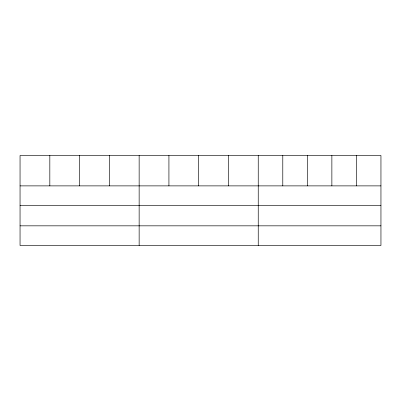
<?xml version="1.0" encoding="UTF-8"?>
<svg xmlns="http://www.w3.org/2000/svg" width="401" height="401" viewBox="0 0 401 401"><rect width="100%" height="100%" fill="white"/><g stroke="black" fill="none" stroke-linecap="round" stroke-linejoin="round"><path stroke-width="0.6" d="M380.95 205.558L380.95 155.488L20.05 155.488L20.05 245.512L380.95 245.512L380.95 205.558L20.05 205.558M20.05 185.879L380.95 185.879M20.05 225.833L380.95 225.833M356.409 155.488L356.409 185.879M331.868 155.488L331.868 185.879M307.326 155.488L307.326 185.879M282.785 155.488L282.785 185.879M258.244 155.488L258.244 245.512M228.47 155.488L228.47 185.879M198.695 155.488L198.695 185.879M168.921 155.488L168.921 185.879M139.147 155.488L139.147 245.512M109.373 155.488L109.373 185.879M79.599 155.488L79.599 185.879M49.824 155.488L49.824 185.879"/></g></svg>
